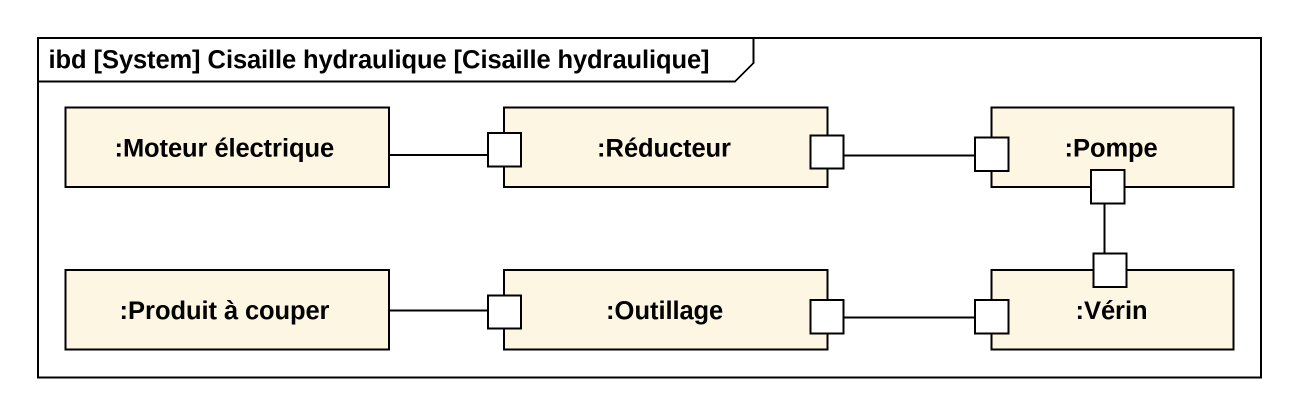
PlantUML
@startuml
mainframe ibd [System] Cisaille hydraulique [Cisaille hydraulique]
rectangle ":Moteur électrique" as Moteur_électrique
rectangle ":Réducteur" as Réducteur {
  port " " as port1
  port " " as port2
}
rectangle ":Pompe" as Pompe {
  port " " as port3
  port " " as port4
}
rectangle ":Produit à couper" as Produit_à_couper
rectangle ":Outillage" as Outillage {
  port " " as port6
  port " " as port7
}
rectangle ":Vérin" as Vérin {
  port " " as port5
  port " " as port8
}
port1 -left- Moteur_électrique
port2 -right- port3
port4 -- port5
port6 -left- Produit_à_couper
port8 -left- port7
@enduml
